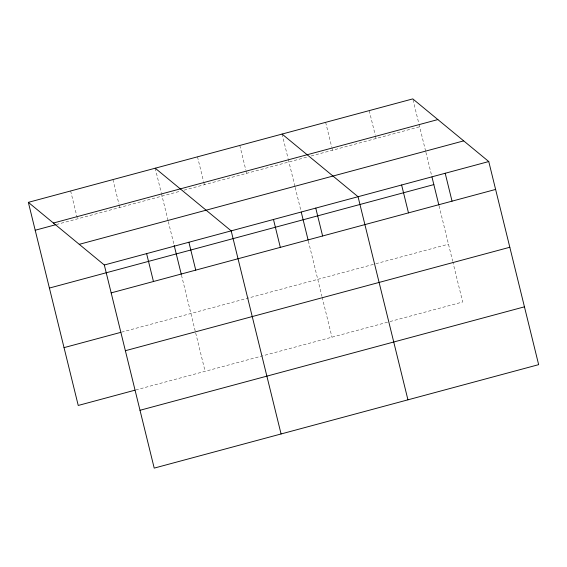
<?xml version="1.0" encoding="UTF-8"?>
<svg xmlns="http://www.w3.org/2000/svg" width="567" height="567" viewBox="0 0 567 567"><rect width="100%" height="100%" fill="white"/><g stroke="black" fill="none" stroke-linecap="round" stroke-linejoin="round"><path stroke-width="0.43" stroke-dasharray="2.83 2.13" d="M56.346 224.546L180.675 191.086M184.055 190.179L307.725 156.896M311.141 155.982L419.637 126.781M121.551 332.156L375.007 263.953M375.857 263.719L448.476 244.179M135.747 389.976L389.21 321.772M390.061 321.539L462.679 301.998L452.863 262.032M412.996 99.742L418.807 123.4M419.02 124.244L425.697 151.439M425.902 152.289L431.756 176.103M439.071 205.878L452.65 261.181M369.223 110.622L375.241 135.123M375.446 135.974L376.07 138.504M325.649 122.344L331.667 146.853M331.879 147.696L332.503 150.234M282.082 134.067L288.1 158.576M288.305 159.419L294.989 186.614M295.194 187.464L300.836 210.428M308.356 241.053L321.943 296.357M322.148 297.207L331.964 337.174M239.791 145.45L245.809 169.958M246.021 170.802L246.645 173.339M197.5 156.832L203.525 181.334M203.73 182.184L204.354 184.714M155.216 168.208L161.234 192.716M161.439 193.56L168.123 220.754M168.328 221.605L173.97 244.561M181.497 275.193L205.105 371.314M112.925 179.59L118.95 204.099M119.155 204.942L119.779 207.479M70.641 190.973L77.488 218.855"/><path stroke-width="0.85" d="M28.35 202.348L412.79 98.892L488.761 161.545L538.65 364.652L154.21 468.108L104.321 265.002L28.35 202.348L78.239 405.455L134.903 390.202M53.418 223.022L437.859 119.573M35.197 230.237L55.495 224.773M79.252 244.327L463.693 140.871M104.321 265.002L488.761 161.545M49.4 288.057L433.84 184.601M111.175 292.884L495.615 189.435M64.036 347.635L120.7 332.382M125.378 350.711L509.818 247.255M140.006 410.281L524.447 306.832M282.082 134.067L358.053 196.721L407.942 399.827M155.216 168.208L231.187 230.861L281.076 433.968M445.194 173.268L452.041 201.157M431.962 176.954L438.858 205.027M401.62 184.998L408.474 212.88M315.762 208.103L322.616 235.985M301.254 212.129L308.15 240.202M273.478 219.479L280.325 247.368M188.896 242.237L195.75 270.126M174.175 245.412L181.284 274.343M146.612 253.619L153.459 281.508"/></g></svg>
